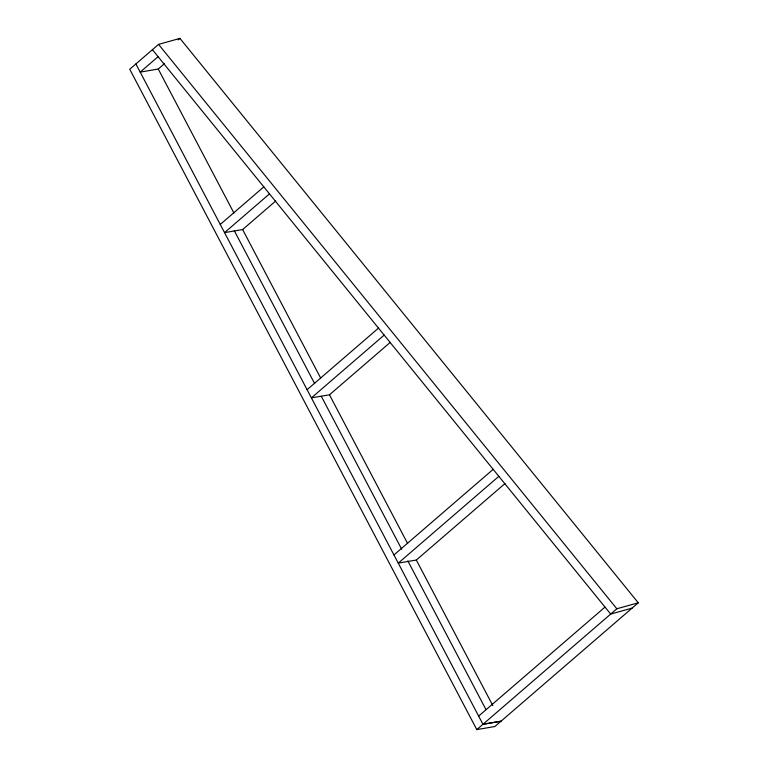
<?xml version="1.0" encoding="UTF-8"?>
<svg xmlns="http://www.w3.org/2000/svg" width="768" height="768" viewBox="0 0 768 768"><rect width="100%" height="100%" fill="white"/><g stroke="black" fill="none" stroke-linecap="round" stroke-linejoin="round"><path stroke-width="1.15" d="M158.563 44.381L129.744 69.264L476.794 729.6L494.87 726.518L638.256 602.803L179.952 38.4L158.563 44.381L616.838 608.765L638.256 602.803M158.083 56.688L140.189 72.125L158.256 69.024L164.438 63.677M178.195 39.917L179.952 38.4M220.262 224.448L263.798 186.883M269.482 193.872L224.563 232.627L242.621 229.555L275.693 201.014M307.123 389.683L378.48 328.109M384.163 335.107L311.424 397.862L329.472 394.8L390.173 342.432M393.994 554.918L493.162 469.344M498.845 476.342L398.294 563.098L416.323 560.045L504.893 483.629M478.704 716.054L605.011 607.085M616.838 608.765L483.005 724.243L501.024 721.21L482.947 724.291L476.794 729.6M632.102 608.112L610.685 614.074L152.41 49.69M158.256 69.024L233.875 212.918M242.63 229.565L320.707 378.134M329.472 394.81L407.558 543.379M416.323 560.045L492.845 705.638M234.288 230.717L314.64 383.597M321.331 396.336L401.683 549.216M407.827 560.89L485.942 709.526M135.898 63.955L482.947 724.291"/></g></svg>
